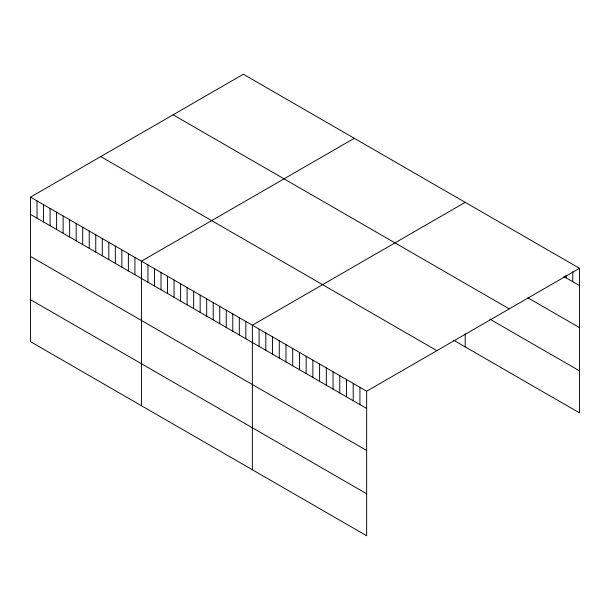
<?xml version="1.0" encoding="UTF-8"?>
<svg xmlns="http://www.w3.org/2000/svg" width="610" height="610" viewBox="0 0 610 610"><rect width="100%" height="100%" fill="white"/><g stroke="black" fill="none" stroke-linecap="round" stroke-linejoin="round"><path stroke-width="0.91" d="M30.5 197.129L366.656 391.201L366.656 535.755L30.5 341.676L30.5 197.129L243.344 74.245L579.5 268.324L579.5 412.871L453.787 340.296M354.273 138.287L141.428 261.171L141.428 405.726M465.209 202.337L252.365 325.214L252.365 469.769M366.656 391.201L579.5 268.324M563.815 276.551L579.5 285.61M527.955 297.848L579.5 327.608M173.103 114.794L509.258 308.873M489.861 319.121L579.5 370.88M100.742 156.572L436.897 350.651M30.5 214.415L366.656 408.494M30.5 256.413L366.656 450.493M30.5 299.685L366.656 493.757M572.775 271.717L572.775 281.728M566.057 275.118L566.057 277.847M465.209 333.762L465.209 346.884M359.93 387.319L359.93 404.613M353.213 383.438L353.213 400.724M346.488 379.557L346.488 396.843M339.762 375.676L339.762 392.962M333.045 371.795L333.045 389.081M326.319 367.914L326.319 385.2M319.594 364.033L319.594 381.319M312.869 360.152L312.869 377.438M306.151 356.27L306.151 373.556M299.426 352.389L299.426 369.675M292.701 348.508L292.701 365.794M285.976 344.627L285.976 361.913M279.258 340.746L279.258 358.032M272.533 336.865L272.533 354.151M265.808 332.984L265.808 350.27M259.09 329.103L259.09 346.388M245.838 321.447L245.838 338.741M239.311 317.68L239.311 334.966M232.784 313.914L232.784 331.2M226.264 310.147L226.264 327.433M219.737 306.38L219.737 323.666M213.21 302.613L213.21 319.899M206.683 298.847L206.683 316.132M200.164 295.08L200.164 312.366M193.637 291.313L193.637 308.599M187.11 287.546L187.11 304.832M180.583 283.78L180.583 301.065M174.056 280.005L174.056 297.299M167.536 276.238L167.536 293.532M161.009 272.472L161.009 289.758M154.482 268.705L154.482 285.991M147.955 264.938L147.955 282.224M134.909 257.405L134.909 274.691M128.382 253.638L128.382 270.924M121.855 249.871L121.855 267.157M115.328 246.104L115.328 263.39M108.801 242.338L108.801 259.624M102.282 238.563L102.282 255.857M95.755 234.797L95.755 252.09M89.228 231.03L89.228 248.316M82.701 227.263L82.701 244.549M76.181 223.496L76.181 240.782M69.654 219.73L69.654 237.015M63.127 215.963L63.127 233.249M56.6 212.196L56.6 229.482M50.073 208.429L50.073 225.715M43.554 204.663L43.554 221.948M37.027 200.896L37.027 218.182"/></g></svg>
